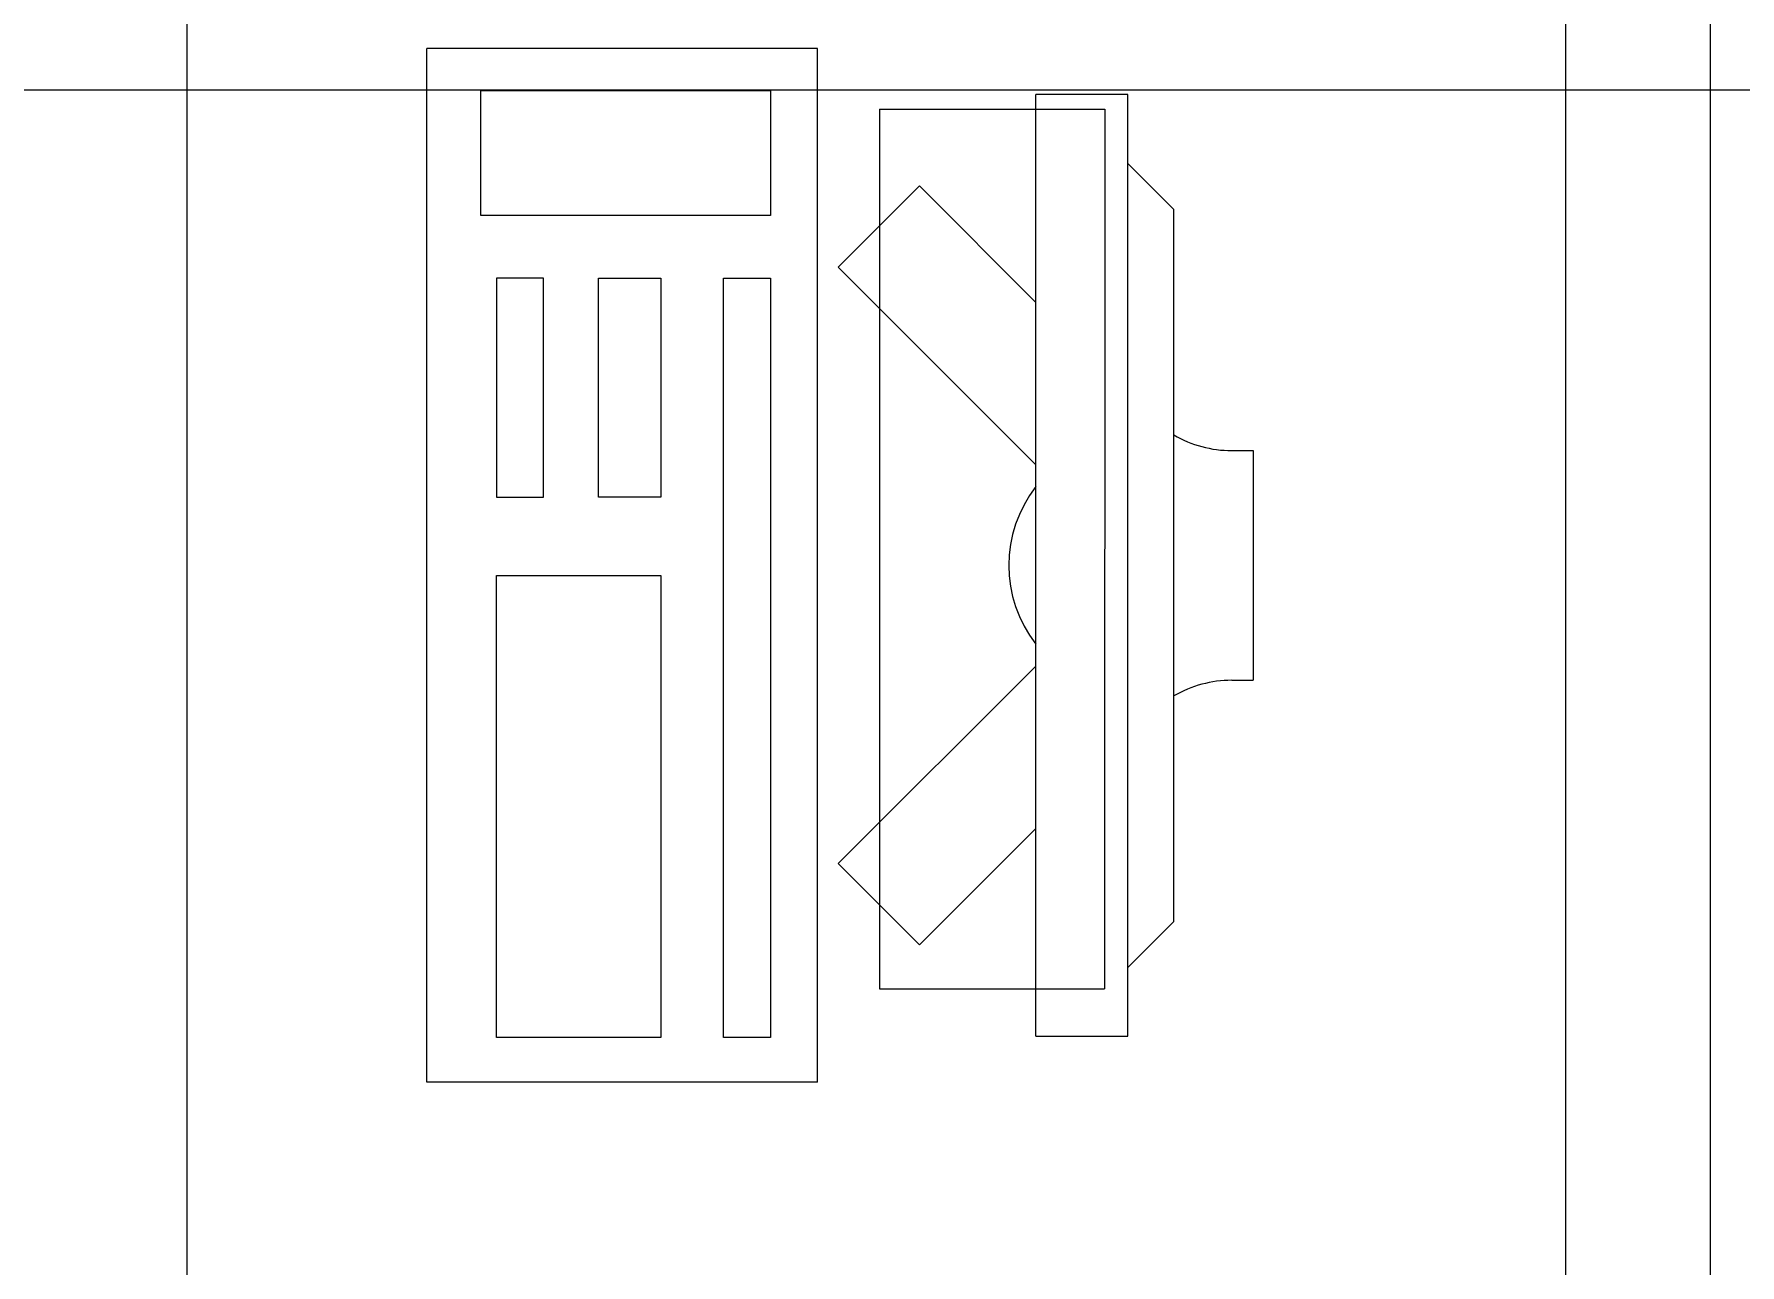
# Model space of a CAD drawing. Header units: inches. Extents: x -246178 to 57169, y -29325 to 19878.
# Drawn here: x 6533 to 7276, y -9512 to -8976 of the extents above; entities that cross this region are included whole.
import ezdxf
from ezdxf import colors
from ezdxf.entities.mleader import LeaderData, LeaderLine
from ezdxf.math import Vec2, Vec3

# ---------------------------------------------------------------- set-up
doc = ezdxf.new("R2010")
doc.units = ezdxf.units.IN
doc.header["$LTSCALE"] = 25
doc.header["$MEASUREMENT"] = 0
doc.linetypes.add('DASHDOT', pattern=[25.4, 12.7, -6.35, 0, -6.35])
doc.layers.get('0').update_dxf_attribs({"color": 8})
for name, color, linetype, lineweight in [('00-Ground Floor$0$Frame', 252, 'Continuous', 9), ('00-Ground Floor$0$LOADING', 253, 'Continuous', 5), ('E-LITE-CLNG-CNDT', 6, 'DASHDOT', 35), ('T-DATA-TEXT @ 100', 2, 'Continuous', 25)]:
    doc.layers.add(name, color=color, linetype=linetype, lineweight=lineweight)
doc.styles.add('DC_Elc_Romans', font='elc_romans.shx', dxfattribs={"width": 0.7})

# ---------------------------------------------------------------- blocks, each defined once
blk = doc.blocks.new('00-Ground Floor$0$ITCWLS1-P')
at = {"layer": '00-Ground Floor$0$LOADING'}
for p, q in [((-0.17, 0.45), (-0.17, 0)), ((-0.17, 0.45), (0, 0.45)), ((0, 0.45), (0, 0)), ((-0.26509, 0.43, 0), (-0.30509, 0.43, 0)), ((-0.30509, 0.43, 0), (-0.30509, 0.02, 0)), ((-0.26509, 0.43, 0), (-0.26509, 0.02, 0)), ((-0.14957, 0.43047), (-0.12914, 0.43047)), ((-0.12914, 0.43047), (-0.12914, 0.40893)), ((-0.197, 0.40939), (-0.295, 0.40939)), ((-0.295, 0.02639), (-0.295, 0.40939)), ((-0.197, 0.02639), (-0.197, 0.40939)), ((-0.32509, 0.38, 0), (-0.30509, 0.4, 0)), ((-0.32509, 0.38, 0), (-0.32509, 0.07, 0)), ((-0.35032, 0.275), (-0.35961, 0.275)), ((-0.35961, 0.175), (-0.35961, 0.275)), ((-0.35032, 0.175), (-0.35961, 0.175)), ((-0.32509, 0.07, 0), (-0.30509, 0.05, 0)), ((-0.197, 0.02639), (-0.295, 0.02639)), ((-0.30509, 0.02, 0), (-0.26509, 0.02, 0)), ((-0.17, 0), (0, 0))]:
    blk.add_line(p, q, dxfattribs=at)
at = {"layer": '00-Ground Floor$0$LOADING', "extrusion": (2.48281e-10, 3.18408e-10, -1)}
for p, q in [((-0.26509, 0.33952), (-0.21443, 0.39019)), ((-0.17907, 0.35483), (-0.21443, 0.39019)), ((-0.26509, 0.26881), (-0.17907, 0.35483))]:
    blk.add_line(p, q, dxfattribs=at)
at = {"layer": '00-Ground Floor$0$LOADING', "extrusion": (2.48281e-10, -3.18408e-10, -1)}
for p, q in [((-0.26509, 0.18119), (-0.17907, 0.09517)), ((-0.26509, 0.11048), (-0.21443, 0.05981)), ((-0.17907, 0.09517), (-0.21443, 0.05981))]:
    blk.add_line(p, q, dxfattribs=at)
at = {"layer": '00-Ground Floor$0$LOADING'}
for points in [[(-0.12914, 0.40893), (-0.12914, 0.09996), (-0.14957, 0.09996), (-0.14957, 0.43047)], [(-0.14957, 0.09997), (-0.14957, 0.09997), (-0.14957, 0.09997), (-0.14957, 0.09997), (-0.14957, 0.09997), (-0.14957, 0.09997), (-0.14957, 0.09997), (-0.14957, 0.09997), (-0.14957, 0.09997)], [(-0.14957, 0.09997), (-0.14957, 0.09997), (-0.14957, 0.09997), (-0.14957, 0.09997), (-0.14957, 0.09997), (-0.14957, 0.09997), (-0.14957, 0.09997), (-0.14957, 0.09997), (-0.14957, 0.09997), (-0.14957, 0.09997), (-0.14957, 0.09997), (-0.14957, 0.09997), (-0.14957, 0.09997), (-0.14957, 0.09997), (-0.14957, 0.09997), (-0.14957, 0.09997), (-0.14957, 0.09997), (-0.14957, 0.09997)], [(-0.14957, 0.09996), (-0.14957, 0.09996), (-0.14957, 0.09996), (-0.14957, 0.09996), (-0.14957, 0.09996), (-0.14957, 0.09996), (-0.14957, 0.09996), (-0.14957, 0.09996), (-0.14957, 0.09996), (-0.14957, 0.09996)], [(-0.14957, 0.09996), (-0.14957, 0.09996), (-0.14957, 0.09996), (-0.14957, 0.09996), (-0.14957, 0.09996), (-0.14957, 0.09996), (-0.14957, 0.09996)], [(-0.14957, 0.09997), (-0.14957, 0.09997), (-0.14957, 0.09997), (-0.14957, 0.09997), (-0.14957, 0.09997), (-0.14957, 0.09997), (-0.14957, 0.09997), (-0.14957, 0.09997), (-0.14957, 0.09997), (-0.14957, 0.09997)], [(-0.14957, 0.09997), (-0.14957, 0.09997), (-0.14957, 0.09997), (-0.14957, 0.09997), (-0.14957, 0.09997), (-0.14957, 0.09997), (-0.14957, 0.09997), (-0.14957, 0.09997), (-0.14957, 0.09997), (-0.14957, 0.09997), (-0.14957, 0.09997), (-0.14957, 0.09997), (-0.14957, 0.09997), (-0.14957, 0.09997), (-0.14957, 0.09997)], [(-0.14957, 0.09997), (-0.14957, 0.09997), (-0.14957, 0.09997), (-0.14957, 0.09997), (-0.14957, 0.09997), (-0.14957, 0.09997), (-0.14957, 0.09997), (-0.14957, 0.09997), (-0.14957, 0.09997), (-0.14957, 0.09997)], [(-0.14957, 0.09997), (-0.14957, 0.09997), (-0.14957, 0.09997), (-0.14957, 0.09997), (-0.14957, 0.09997), (-0.14957, 0.09997), (-0.14957, 0.09997), (-0.14957, 0.09997), (-0.14957, 0.09997), (-0.14957, 0.09997)], [(-0.14957, 0.09996), (-0.14957, 0.09996), (-0.14957, 0.09996), (-0.14957, 0.09996), (-0.14957, 0.09996), (-0.14957, 0.09996), (-0.14957, 0.09996), (-0.14957, 0.09996), (-0.14957, 0.09996), (-0.14957, 0.09996), (-0.14957, 0.09996), (-0.14957, 0.09996), (-0.14957, 0.09996), (-0.14957, 0.09996), (-0.14957, 0.09996), (-0.14957, 0.09996), (-0.14957, 0.09996), (-0.14957, 0.09996), (-0.14957, 0.09997), (-0.14957, 0.09997), (-0.14957, 0.09997), (-0.14957, 0.09997), (-0.14957, 0.09997), (-0.14957, 0.09997), (-0.14957, 0.09997), (-0.14957, 0.09997), (-0.14957, 0.09997), (-0.14957, 0.09997), (-0.14957, 0.09997), (-0.14957, 0.09997), (-0.14957, 0.09997), (-0.14957, 0.09997), (-0.14956, 0.09997), (-0.14956, 0.09997), (-0.14956, 0.09997), (-0.14956, 0.09996), (-0.14956, 0.09996), (-0.14956, 0.09996), (-0.14956, 0.09996), (-0.14956, 0.09996), (-0.14956, 0.09996), (-0.14956, 0.09996), (-0.14956, 0.09996), (-0.14956, 0.09996), (-0.14956, 0.09996), (-0.14956, 0.09996), (-0.14956, 0.09996), (-0.14956, 0.09996), (-0.14957, 0.09996), (-0.14957, 0.09996), (-0.14957, 0.09996), (-0.14957, 0.09996), (-0.14957, 0.09996), (-0.14957, 0.09996)], [(-0.14957, 0.09996), (-0.14957, 0.09996), (-0.14957, 0.09996), (-0.14957, 0.09996), (-0.14957, 0.09996), (-0.14957, 0.09996), (-0.14957, 0.09996), (-0.14957, 0.09996), (-0.14957, 0.09996), (-0.14957, 0.09996), (-0.14957, 0.09997), (-0.14957, 0.09997), (-0.14957, 0.09997), (-0.14957, 0.09996), (-0.14957, 0.09996), (-0.14957, 0.09996), (-0.14957, 0.09996), (-0.14957, 0.09996), (-0.14957, 0.09996), (-0.14957, 0.09997), (-0.14957, 0.09997), (-0.14957, 0.09997), (-0.14957, 0.09997), (-0.14957, 0.09997), (-0.14957, 0.09997), (-0.14957, 0.09997), (-0.14957, 0.09997), (-0.14957, 0.09997), (-0.14957, 0.09997), (-0.14957, 0.09997), (-0.14957, 0.09997), (-0.14957, 0.09997), (-0.14957, 0.09997), (-0.14957, 0.09997), (-0.14957, 0.09997), (-0.14957, 0.09997), (-0.14957, 0.09997), (-0.14957, 0.09997), (-0.14957, 0.09997), (-0.14957, 0.09997), (-0.14957, 0.09997), (-0.14957, 0.09997), (-0.14957, 0.09997), (-0.14957, 0.09997), (-0.14957, 0.09997), (-0.14957, 0.09997), (-0.14957, 0.09997), (-0.14957, 0.09997), (-0.14957, 0.09997), (-0.14957, 0.09997), (-0.14957, 0.09997), (-0.14957, 0.09997), (-0.14957, 0.09997), (-0.14957, 0.09997), (-0.14957, 0.09997), (-0.14957, 0.09997), (-0.14957, 0.09997), (-0.14957, 0.09997), (-0.14957, 0.09997), (-0.14957, 0.09997), (-0.14957, 0.09997), (-0.14957, 0.09997), (-0.14957, 0.09997), (-0.14957, 0.09997), (-0.14957, 0.09997), (-0.14957, 0.09997), (-0.14957, 0.09997), (-0.14957, 0.09997), (-0.14957, 0.09997), (-0.14957, 0.09997), (-0.14957, 0.09997), (-0.14957, 0.09997), (-0.14957, 0.09997), (-0.14957, 0.09997), (-0.14957, 0.09997), (-0.14957, 0.09997), (-0.14957, 0.09997), (-0.14957, 0.09997), (-0.14957, 0.09997), (-0.14957, 0.09997), (-0.14956, 0.09997), (-0.14957, 0.09997), (-0.14957, 0.09997), (-0.14957, 0.09997), (-0.14957, 0.09997), (-0.14956, 0.09997), (-0.14957, 0.09997), (-0.14957, 0.09997), (-0.14957, 0.09997), (-0.14957, 0.09997), (-0.14957, 0.09997), (-0.14957, 0.09997), (-0.14957, 0.09997), (-0.14957, 0.09997), (-0.14957, 0.09997), (-0.14957, 0.09997), (-0.14956, 0.09997), (-0.14957, 0.09996), (-0.14957, 0.09996), (-0.14957, 0.09996), (-0.14956, 0.09996), (-0.14957, 0.09996), (-0.14957, 0.09996), (-0.14957, 0.09996), (-0.14957, 0.09996), (-0.14957, 0.09996), (-0.14957, 0.09996), (-0.14957, 0.09996), (-0.14957, 0.09996), (-0.14957, 0.09996), (-0.14957, 0.09996)], [(-0.14957, 0.09996), (-0.14957, 0.09996), (-0.14957, 0.09996), (-0.14957, 0.09996), (-0.14957, 0.09996), (-0.14957, 0.09996), (-0.14957, 0.09996), (-0.14957, 0.09996)], [(-0.14957, 0.09996), (-0.14957, 0.09996), (-0.14957, 0.09996), (-0.14957, 0.09996), (-0.14957, 0.09996), (-0.14957, 0.09996), (-0.14957, 0.09996), (-0.14957, 0.09996), (-0.14957, 0.09996), (-0.14957, 0.09996), (-0.14957, 0.09996), (-0.14957, 0.09996), (-0.14957, 0.09996), (-0.14957, 0.09996), (-0.14957, 0.09996), (-0.14957, 0.09996), (-0.14957, 0.09996), (-0.14957, 0.09996), (-0.14957, 0.09996), (-0.14957, 0.09996), (-0.14957, 0.09996), (-0.14957, 0.09996), (-0.14957, 0.09996), (-0.14957, 0.09996), (-0.14957, 0.09996), (-0.14957, 0.09996), (-0.14957, 0.09996), (-0.14957, 0.09996), (-0.14957, 0.09996), (-0.14957, 0.09996), (-0.14957, 0.09996), (-0.14957, 0.09996), (-0.14957, 0.09996), (-0.14957, 0.09996), (-0.14957, 0.09996), (-0.14957, 0.09996), (-0.14957, 0.09996), (-0.14957, 0.09996), (-0.14957, 0.09996), (-0.14957, 0.09996), (-0.14957, 0.09996), (-0.14957, 0.09996), (-0.14957, 0.09996), (-0.14957, 0.09996), (-0.14957, 0.09996), (-0.14957, 0.09996), (-0.14957, 0.09996), (-0.14957, 0.09996), (-0.14956, 0.09996), (-0.14956, 0.09996), (-0.14956, 0.09996), (-0.14956, 0.09996), (-0.14957, 0.09996), (-0.14957, 0.09996), (-0.14957, 0.09996), (-0.14957, 0.09996), (-0.14957, 0.09996), (-0.14957, 0.09996), (-0.14956, 0.09996), (-0.14957, 0.09996), (-0.14957, 0.09996), (-0.14957, 0.09996), (-0.14957, 0.09996), (-0.14957, 0.09996), (-0.14957, 0.09996), (-0.14957, 0.09996), (-0.14957, 0.09996), (-0.14957, 0.09996), (-0.14957, 0.09996), (-0.14956, 0.09996), (-0.14956, 0.09996), (-0.14957, 0.09996), (-0.14957, 0.09996), (-0.14957, 0.09996), (-0.14957, 0.09996), (-0.14957, 0.09996), (-0.14957, 0.09996), (-0.14957, 0.09996), (-0.14957, 0.09996), (-0.14957, 0.09996), (-0.14957, 0.09996), (-0.14957, 0.09996), (-0.14957, 0.09996), (-0.14957, 0.09996), (-0.14957, 0.09996), (-0.14957, 0.09996), (-0.14957, 0.09996), (-0.14957, 0.09996), (-0.14957, 0.09996)], [(-0.14957, 0.09996), (-0.14957, 0.09996), (-0.14957, 0.09996), (-0.14957, 0.09996), (-0.14957, 0.09996), (-0.14957, 0.09996), (-0.14957, 0.09996), (-0.14957, 0.09996), (-0.14957, 0.09996), (-0.14957, 0.09996), (-0.14957, 0.09996), (-0.14957, 0.09996)], [(-0.14957, 0.09996), (-0.14957, 0.09996), (-0.14956, 0.09996), (-0.14956, 0.09996), (-0.14956, 0.09996), (-0.14956, 0.09996), (-0.14957, 0.09996)], [(-0.14957, 0.09996), (-0.14957, 0.09996), (-0.14957, 0.09996), (-0.14957, 0.09996), (-0.14957, 0.09996), (-0.14957, 0.09996), (-0.14957, 0.09996), (-0.14957, 0.09996), (-0.14957, 0.09996), (-0.14956, 0.09996), (-0.14956, 0.09996), (-0.14956, 0.09996), (-0.14956, 0.09996), (-0.14956, 0.09996), (-0.14956, 0.09996), (-0.14956, 0.09996), (-0.14957, 0.09996)]]:
    blk.add_lwpolyline(points, dxfattribs=at)
for points in [[(-0.1019, 0.43047), (-0.03039, 0.43047), (-0.03039, 0.22944), (-0.1019, 0.22944)], [(-0.1019, 0.19536), (-0.07466, 0.19536), (-0.07466, 0.09996), (-0.1019, 0.09996)], [(-0.03039, 0.19536), (-0.05082, 0.19536), (-0.05082, 0.09996), (-0.03039, 0.09996)], [(-0.14956, 0.09996), (-0.14956, 0.09996), (-0.14956, 0.09996), (-0.14956, 0.09996), (-0.14956, 0.09996), (-0.14956, 0.09996), (-0.14956, 0.09996), (-0.14956, 0.09996), (-0.14957, 0.09996), (-0.14957, 0.09996), (-0.14957, 0.09996), (-0.14957, 0.09996), (-0.14957, 0.09996), (-0.14957, 0.09996), (-0.14957, 0.09996), (-0.14957, 0.09996), (-0.14957, 0.09996), (-0.14957, 0.09996), (-0.14957, 0.09996), (-0.14957, 0.09996), (-0.14957, 0.09996), (-0.14957, 0.09996), (-0.14957, 0.09996), (-0.14957, 0.09996), (-0.14957, 0.09996), (-0.14957, 0.09996), (-0.14957, 0.09996), (-0.14957, 0.09996), (-0.14957, 0.09996), (-0.14957, 0.09996), (-0.14957, 0.09996), (-0.14957, 0.09996), (-0.14957, 0.09996), (-0.14957, 0.09996), (-0.14957, 0.09996), (-0.14957, 0.09996), (-0.14957, 0.09996), (-0.14957, 0.09996), (-0.14957, 0.09996), (-0.14957, 0.09996), (-0.14957, 0.09996), (-0.14957, 0.09996), (-0.14957, 0.09996), (-0.14957, 0.09996), (-0.14957, 0.09996), (-0.14957, 0.09996), (-0.14957, 0.09996), (-0.14957, 0.09996), (-0.14957, 0.09996), (-0.14957, 0.09996), (-0.14957, 0.09996), (-0.14957, 0.09996), (-0.14957, 0.09996), (-0.14957, 0.09996), (-0.14957, 0.09996), (-0.14957, 0.09996), (-0.14957, 0.09996), (-0.14956, 0.09996), (-0.14956, 0.09996), (-0.14956, 0.09996), (-0.14956, 0.09996), (-0.14956, 0.09996), (-0.14956, 0.09996), (-0.14956, 0.09996), (-0.14956, 0.09996), (-0.14956, 0.09996), (-0.14956, 0.09996), (-0.14956, 0.09996), (-0.14956, 0.09996), (-0.14956, 0.09996), (-0.14956, 0.09996), (-0.14956, 0.09996), (-0.14956, 0.09996), (-0.14956, 0.09996), (-0.14956, 0.09996), (-0.14956, 0.09996), (-0.14956, 0.09996), (-0.14956, 0.09996), (-0.14956, 0.09996), (-0.14956, 0.09996), (-0.14956, 0.09996), (-0.14956, 0.09996), (-0.14956, 0.09996), (-0.14956, 0.09996), (-0.14956, 0.09996), (-0.14956, 0.09996), (-0.14956, 0.09996), (-0.14956, 0.09996), (-0.14956, 0.09996), (-0.14957, 0.09996), (-0.14957, 0.09996), (-0.14957, 0.09996), (-0.14957, 0.09996), (-0.14957, 0.09996), (-0.14957, 0.09996), (-0.14957, 0.09996), (-0.14957, 0.09996), (-0.14957, 0.09996), (-0.14957, 0.09996), (-0.14957, 0.09996), (-0.14957, 0.09996), (-0.14957, 0.09996), (-0.14957, 0.09996), (-0.14957, 0.09996), (-0.14957, 0.09996), (-0.14957, 0.09996), (-0.14957, 0.09996), (-0.14957, 0.09996), (-0.14957, 0.09996), (-0.14957, 0.09996), (-0.14957, 0.09996), (-0.14957, 0.09996), (-0.14957, 0.09996), (-0.14957, 0.09996), (-0.14957, 0.09996), (-0.14957, 0.09996), (-0.14957, 0.09996), (-0.14957, 0.09996), (-0.14957, 0.09996), (-0.14957, 0.09996), (-0.14957, 0.09996), (-0.14957, 0.09996), (-0.14957, 0.09996), (-0.14957, 0.09996), (-0.14957, 0.09996), (-0.14957, 0.09996), (-0.14957, 0.09996), (-0.14957, 0.09996), (-0.14957, 0.09996), (-0.14957, 0.09996), (-0.14957, 0.09996), (-0.14957, 0.09996), (-0.14957, 0.09996), (-0.14957, 0.09996), (-0.14957, 0.09996), (-0.14957, 0.09996), (-0.14957, 0.09996), (-0.14957, 0.09996), (-0.14957, 0.09996), (-0.14957, 0.09996), (-0.14957, 0.09996), (-0.14957, 0.09996), (-0.14957, 0.09996), (-0.14957, 0.09996), (-0.14957, 0.09996), (-0.14957, 0.09996), (-0.14957, 0.09996), (-0.14957, 0.09996), (-0.14957, 0.09996), (-0.14957, 0.09996), (-0.14957, 0.09996), (-0.14957, 0.09996), (-0.14957, 0.09996), (-0.14957, 0.09996), (-0.14956, 0.09996), (-0.14956, 0.09996), (-0.14956, 0.09996), (-0.14956, 0.09996), (-0.14956, 0.09996), (-0.14956, 0.09996), (-0.14956, 0.09996), (-0.14956, 0.09996), (-0.14956, 0.09996), (-0.14956, 0.09996), (-0.14956, 0.09996), (-0.14956, 0.09996), (-0.14956, 0.09996), (-0.14956, 0.09996), (-0.14956, 0.09996), (-0.14956, 0.09996), (-0.14956, 0.09996), (-0.14956, 0.09996), (-0.14956, 0.09996), (-0.14956, 0.09996), (-0.14956, 0.09996), (-0.14956, 0.09996), (-0.14956, 0.09996), (-0.14956, 0.09996), (-0.14956, 0.09996), (-0.14956, 0.09996), (-0.14956, 0.09996), (-0.14956, 0.09996), (-0.14956, 0.09996), (-0.14956, 0.09996), (-0.14956, 0.09996), (-0.14956, 0.09996), (-0.14956, 0.09996), (-0.14956, 0.09996), (-0.14956, 0.09996), (-0.14956, 0.09996), (-0.14956, 0.09996), (-0.14956, 0.09996), (-0.14956, 0.09996), (-0.14956, 0.09996), (-0.14956, 0.09996), (-0.14956, 0.09996), (-0.14956, 0.09996), (-0.14956, 0.09996), (-0.14956, 0.09996), (-0.14956, 0.09996), (-0.14956, 0.09996), (-0.14957, 0.09996), (-0.14957, 0.09996), (-0.14957, 0.09996), (-0.14957, 0.09996), (-0.14957, 0.09996), (-0.14957, 0.09996), (-0.14957, 0.09996), (-0.14957, 0.09996), (-0.14957, 0.09996), (-0.14957, 0.09996), (-0.14957, 0.09996), (-0.14957, 0.09996), (-0.14957, 0.09996), (-0.14957, 0.09996), (-0.14957, 0.09996), (-0.14957, 0.09996), (-0.14957, 0.09996), (-0.14957, 0.09996), (-0.14957, 0.09996), (-0.14957, 0.09996), (-0.14957, 0.09996), (-0.14957, 0.09996), (-0.14957, 0.09996), (-0.14957, 0.09996), (-0.14957, 0.09996), (-0.14957, 0.09996), (-0.14957, 0.09996), (-0.14957, 0.09996), (-0.14957, 0.09996), (-0.14957, 0.09996), (-0.14957, 0.09996), (-0.14957, 0.09996), (-0.14957, 0.09996), (-0.14957, 0.09996), (-0.14956, 0.09996), (-0.14956, 0.09996), (-0.14956, 0.09996), (-0.14956, 0.09996), (-0.14956, 0.09996), (-0.14956, 0.09996), (-0.14956, 0.09996), (-0.14956, 0.09996), (-0.14956, 0.09996), (-0.14956, 0.09996), (-0.14956, 0.09996), (-0.14956, 0.09996), (-0.14956, 0.09996), (-0.14956, 0.09996), (-0.14956, 0.09996), (-0.14956, 0.09996), (-0.14956, 0.09996), (-0.14956, 0.09996), (-0.14956, 0.09996), (-0.14956, 0.09996), (-0.14956, 0.09996), (-0.14956, 0.09996), (-0.14956, 0.09996), (-0.14956, 0.09996), (-0.14956, 0.09996), (-0.14956, 0.09996), (-0.14956, 0.09996), (-0.14956, 0.09996), (-0.14956, 0.09996), (-0.14956, 0.09996), (-0.14956, 0.09996), (-0.14956, 0.09996), (-0.14956, 0.09996), (-0.14956, 0.09996), (-0.14956, 0.09996), (-0.14956, 0.09996), (-0.14956, 0.09996), (-0.14956, 0.09996), (-0.14956, 0.09996), (-0.14956, 0.09996), (-0.14956, 0.09996), (-0.14956, 0.09996)], [(-0.14957, 0.09996), (-0.14957, 0.09996), (-0.14957, 0.09996), (-0.14957, 0.09996), (-0.14957, 0.09996), (-0.14957, 0.09996), (-0.14957, 0.09996), (-0.14957, 0.09996), (-0.14957, 0.09996), (-0.14957, 0.09996), (-0.14957, 0.09996), (-0.14957, 0.09996), (-0.14957, 0.09996), (-0.14957, 0.09996), (-0.14957, 0.09996), (-0.14957, 0.09996), (-0.14957, 0.09996), (-0.14957, 0.09996), (-0.14957, 0.09996), (-0.14957, 0.09996), (-0.14957, 0.09996), (-0.14957, 0.09996), (-0.14957, 0.09996), (-0.14957, 0.09996), (-0.14957, 0.09996), (-0.14957, 0.09996), (-0.14957, 0.09996), (-0.14957, 0.09996), (-0.14957, 0.09996), (-0.14957, 0.09996), (-0.14957, 0.09996), (-0.14957, 0.09996), (-0.14957, 0.09996), (-0.14957, 0.09996), (-0.14957, 0.09996), (-0.14957, 0.09996), (-0.14957, 0.09996), (-0.14957, 0.09996), (-0.14957, 0.09996), (-0.14957, 0.09996), (-0.14957, 0.09996), (-0.14957, 0.09996), (-0.14957, 0.09996), (-0.14957, 0.09996), (-0.14957, 0.09996), (-0.14957, 0.09996), (-0.14957, 0.09996), (-0.14957, 0.09996), (-0.14957, 0.09996), (-0.14957, 0.09996), (-0.14957, 0.09996), (-0.14957, 0.09996), (-0.14957, 0.09996), (-0.14957, 0.09996), (-0.14957, 0.09996), (-0.14957, 0.09996), (-0.14957, 0.09996), (-0.14957, 0.09996), (-0.14957, 0.09996), (-0.14957, 0.09996), (-0.14957, 0.09996), (-0.14957, 0.09996), (-0.14957, 0.09996), (-0.14957, 0.09996), (-0.14957, 0.09996), (-0.14957, 0.09996), (-0.14957, 0.09996), (-0.14957, 0.09996), (-0.14957, 0.09996), (-0.14957, 0.09996), (-0.14957, 0.09996), (-0.14957, 0.09996), (-0.14957, 0.09996), (-0.14957, 0.09996), (-0.14957, 0.09996), (-0.14957, 0.09996), (-0.14957, 0.09996), (-0.14957, 0.09996), (-0.14957, 0.09996), (-0.14957, 0.09996), (-0.14957, 0.09996), (-0.14957, 0.09996), (-0.14957, 0.09996), (-0.14957, 0.09996), (-0.14957, 0.09996), (-0.14957, 0.09996), (-0.14957, 0.09996), (-0.14957, 0.09996), (-0.14957, 0.09996), (-0.14957, 0.09996), (-0.14957, 0.09996), (-0.14957, 0.09996), (-0.14957, 0.09996), (-0.14957, 0.09996), (-0.14957, 0.09996), (-0.14957, 0.09996), (-0.14957, 0.09996), (-0.14957, 0.09996), (-0.14957, 0.09996), (-0.14957, 0.09996), (-0.14957, 0.09996), (-0.14957, 0.09996), (-0.14957, 0.09996), (-0.14957, 0.09996), (-0.14957, 0.09996), (-0.14957, 0.09996), (-0.14957, 0.09996), (-0.14957, 0.09996), (-0.14957, 0.09996), (-0.14957, 0.09996), (-0.14957, 0.09996), (-0.14957, 0.09996), (-0.14957, 0.09996), (-0.14957, 0.09996), (-0.14957, 0.09996), (-0.14957, 0.09996), (-0.14957, 0.09996), (-0.14957, 0.09996), (-0.14957, 0.09996), (-0.14957, 0.09996), (-0.14957, 0.09996), (-0.14957, 0.09996), (-0.14957, 0.09996), (-0.14957, 0.09996), (-0.14957, 0.09996), (-0.14957, 0.09996), (-0.14957, 0.09996), (-0.14957, 0.09996), (-0.14957, 0.09996), (-0.14957, 0.09996), (-0.14957, 0.09996), (-0.14957, 0.09996), (-0.14957, 0.09996), (-0.14957, 0.09996), (-0.14957, 0.09996), (-0.14957, 0.09996), (-0.14957, 0.09996), (-0.14957, 0.09996), (-0.14957, 0.09996), (-0.14957, 0.09996), (-0.14957, 0.09996), (-0.14957, 0.09996), (-0.14957, 0.09996), (-0.14957, 0.09996), (-0.14957, 0.09996), (-0.14957, 0.09996), (-0.14957, 0.09996), (-0.14957, 0.09996), (-0.14957, 0.09996), (-0.14957, 0.09996), (-0.14957, 0.09996), (-0.14957, 0.09996), (-0.14957, 0.09996), (-0.14957, 0.09996), (-0.14957, 0.09996), (-0.14957, 0.09996), (-0.14957, 0.09996), (-0.14957, 0.09996), (-0.14957, 0.09996), (-0.14957, 0.09996), (-0.14957, 0.09996), (-0.14957, 0.09996), (-0.14957, 0.09996), (-0.14957, 0.09996), (-0.14957, 0.09996), (-0.14957, 0.09996), (-0.14957, 0.09996), (-0.14957, 0.09996), (-0.14957, 0.09996), (-0.14957, 0.09996), (-0.14957, 0.09996), (-0.14957, 0.09996), (-0.14957, 0.09996), (-0.14957, 0.09996), (-0.14957, 0.09996), (-0.14957, 0.09996), (-0.14957, 0.09996), (-0.14957, 0.09996), (-0.14957, 0.09996), (-0.14957, 0.09996), (-0.14957, 0.09996), (-0.14957, 0.09996), (-0.14957, 0.09996), (-0.14957, 0.09996), (-0.14957, 0.09996), (-0.14957, 0.09996), (-0.14957, 0.09996), (-0.14957, 0.09996), (-0.14957, 0.09996), (-0.14957, 0.09996), (-0.14957, 0.09996), (-0.14957, 0.09996), (-0.14957, 0.09996), (-0.14957, 0.09996), (-0.14957, 0.09996), (-0.14957, 0.09996), (-0.14957, 0.09996), (-0.14957, 0.09996), (-0.14957, 0.09996), (-0.14957, 0.09996), (-0.14957, 0.09996), (-0.14957, 0.09996), (-0.14957, 0.09996), (-0.14957, 0.09996), (-0.14957, 0.09996), (-0.14957, 0.09996), (-0.14957, 0.09996), (-0.14957, 0.09996), (-0.14957, 0.09996), (-0.14957, 0.09996), (-0.14957, 0.09996), (-0.14957, 0.09996), (-0.14957, 0.09996), (-0.14957, 0.09996)], [(-0.14957, 0.09996), (-0.14957, 0.09996), (-0.14957, 0.09996), (-0.14957, 0.09996), (-0.14957, 0.09996), (-0.14957, 0.09996), (-0.14957, 0.09996), (-0.14957, 0.09996), (-0.14957, 0.09996), (-0.14957, 0.09996), (-0.14957, 0.09996), (-0.14957, 0.09996), (-0.14957, 0.09996), (-0.14957, 0.09996), (-0.14957, 0.09996), (-0.14957, 0.09996), (-0.14957, 0.09996), (-0.14957, 0.09996), (-0.14957, 0.09996), (-0.14957, 0.09996), (-0.14957, 0.09996), (-0.14957, 0.09996), (-0.14957, 0.09996), (-0.14957, 0.09996), (-0.14957, 0.09996), (-0.14957, 0.09996), (-0.14957, 0.09996), (-0.14957, 0.09996), (-0.14957, 0.09996), (-0.14957, 0.09996), (-0.14957, 0.09996), (-0.14957, 0.09996), (-0.14957, 0.09996), (-0.14957, 0.09996), (-0.14957, 0.09996), (-0.14957, 0.09996), (-0.14957, 0.09996), (-0.14957, 0.09996), (-0.14957, 0.09996), (-0.14957, 0.09996), (-0.14957, 0.09996), (-0.14957, 0.09996), (-0.14957, 0.09996), (-0.14957, 0.09996), (-0.14957, 0.09996), (-0.14957, 0.09996), (-0.14957, 0.09996), (-0.14957, 0.09996), (-0.14957, 0.09996), (-0.14957, 0.09996), (-0.14957, 0.09996), (-0.14957, 0.09996), (-0.14957, 0.09996), (-0.14957, 0.09996), (-0.14957, 0.09996), (-0.14957, 0.09996), (-0.14957, 0.09996), (-0.14957, 0.09996), (-0.14957, 0.09996), (-0.14957, 0.09996), (-0.14957, 0.09996), (-0.14957, 0.09996), (-0.14957, 0.09996), (-0.14957, 0.09996), (-0.14957, 0.09996), (-0.14957, 0.09996), (-0.14957, 0.09996), (-0.14957, 0.09996), (-0.14957, 0.09996), (-0.14957, 0.09996), (-0.14957, 0.09996), (-0.14957, 0.09996), (-0.14957, 0.09996), (-0.14957, 0.09996), (-0.14957, 0.09996), (-0.14957, 0.09996), (-0.14957, 0.09996), (-0.14957, 0.09996), (-0.14957, 0.09996), (-0.14957, 0.09996), (-0.14957, 0.09996), (-0.14957, 0.09996), (-0.14957, 0.09996), (-0.14957, 0.09996), (-0.14957, 0.09996), (-0.14957, 0.09996), (-0.14957, 0.09996), (-0.14957, 0.09996), (-0.14957, 0.09996), (-0.14957, 0.09996), (-0.14957, 0.09996), (-0.14957, 0.09996), (-0.14957, 0.09996), (-0.14957, 0.09996), (-0.14957, 0.09996), (-0.14957, 0.09996), (-0.14957, 0.09996), (-0.14957, 0.09996), (-0.14957, 0.09996), (-0.14957, 0.09996), (-0.14957, 0.09996), (-0.14957, 0.09996), (-0.14957, 0.09996), (-0.14957, 0.09996), (-0.14957, 0.09996), (-0.14957, 0.09996), (-0.14957, 0.09996), (-0.14957, 0.09996), (-0.14957, 0.09996), (-0.14957, 0.09996), (-0.14957, 0.09996), (-0.14957, 0.09996), (-0.14957, 0.09996), (-0.14957, 0.09996), (-0.14957, 0.09996), (-0.14957, 0.09996), (-0.14957, 0.09996), (-0.14957, 0.09996), (-0.14957, 0.09996), (-0.14957, 0.09996), (-0.14957, 0.09996), (-0.14957, 0.09996), (-0.14957, 0.09996), (-0.14957, 0.09996), (-0.14957, 0.09996), (-0.14957, 0.09996), (-0.14957, 0.09996), (-0.14957, 0.09996), (-0.14957, 0.09996), (-0.14957, 0.09996), (-0.14957, 0.09996), (-0.14957, 0.09996), (-0.14957, 0.09996), (-0.14957, 0.09996), (-0.14957, 0.09996), (-0.14957, 0.09996), (-0.14957, 0.09996), (-0.14957, 0.09996), (-0.14957, 0.09996), (-0.14957, 0.09996), (-0.14957, 0.09996), (-0.14957, 0.09996), (-0.14957, 0.09996), (-0.14957, 0.09996), (-0.14957, 0.09996), (-0.14957, 0.09996), (-0.14957, 0.09996), (-0.14957, 0.09996), (-0.14957, 0.09996), (-0.14957, 0.09996), (-0.14957, 0.09996), (-0.14957, 0.09996), (-0.14957, 0.09996), (-0.14957, 0.09996), (-0.14957, 0.09996), (-0.14957, 0.09996), (-0.14957, 0.09996), (-0.14957, 0.09996), (-0.14957, 0.09996), (-0.14957, 0.09996), (-0.14957, 0.09996), (-0.14957, 0.09996), (-0.14957, 0.09996), (-0.14957, 0.09996), (-0.14957, 0.09996), (-0.14957, 0.09996), (-0.14957, 0.09996), (-0.14957, 0.09996), (-0.14957, 0.09996), (-0.14957, 0.09996), (-0.14957, 0.09996), (-0.14957, 0.09996), (-0.14957, 0.09996), (-0.14957, 0.09996), (-0.14957, 0.09996), (-0.14957, 0.09996), (-0.14957, 0.09996), (-0.14957, 0.09996), (-0.14957, 0.09996), (-0.14957, 0.09996), (-0.14957, 0.09996), (-0.14957, 0.09996), (-0.14957, 0.09996), (-0.14957, 0.09996), (-0.14957, 0.09996), (-0.14957, 0.09996), (-0.14957, 0.09996), (-0.14957, 0.09996), (-0.14957, 0.09996), (-0.14957, 0.09996), (-0.14957, 0.09996), (-0.14957, 0.09996), (-0.14957, 0.09996), (-0.14957, 0.09996), (-0.14957, 0.09996), (-0.14957, 0.09996), (-0.14957, 0.09996), (-0.14957, 0.09996), (-0.14957, 0.09996), (-0.14957, 0.09996), (-0.14957, 0.09996), (-0.14957, 0.09996), (-0.14957, 0.09996), (-0.14957, 0.09996), (-0.14957, 0.09996), (-0.14957, 0.09996), (-0.14957, 0.09996), (-0.14957, 0.09996), (-0.14957, 0.09996), (-0.14957, 0.09996), (-0.14957, 0.09996), (-0.14957, 0.09996), (-0.14957, 0.09996), (-0.14957, 0.09996), (-0.14957, 0.09996), (-0.14957, 0.09996), (-0.14957, 0.09996), (-0.14957, 0.09996), (-0.14957, 0.09996)], [(-0.14957, 0.0727), (-0.02358, 0.0727), (-0.02358, 0.01818), (-0.14957, 0.01818)]]:
    blk.add_lwpolyline(points, close=True, dxfattribs=at)
for centre, radius, start, end in [((-0.35032, 0.325), 0.05, 270, 300.30934), ((-0.3089, 0.225), 0.05564, 321.94311, 38.05689), ((-0.35032, 0.125), 0.05, 59.69066, 90)]:
    blk.add_arc(centre, radius, start, end, dxfattribs=at)
blk = doc.blocks.new('00-Ground Floor$0$GF21043-P')
at = {"color": 0}
blk.add_line((0.8, 0.75), (-0.8, 0.75), dxfattribs=at)
blk = doc.blocks.new('00-Ground Floor$0$A$C3A3B3723')
at = {"color": 254, "linetype": 'Continuous'}
for p, q in [((6600, -10017.43), (6600, -6347.43)), ((7200, -10017.43), (7200, -6347.43)), ((5457.93, -9000), (9097.93, -9000))]:
    blk.add_line(p, q, dxfattribs=at)
blk = doc.blocks.new('00-Ground Floor$0$A$Ce9e1c4c3')
at = {"layer": '00-Ground Floor$0$Frame'}
blk.add_blockref('00-Ground Floor$0$A$C3A3B3723', (-100000, 0), dxfattribs=at)
blk = doc.blocks.new('00-Ground Floor')
at = {"color": 254}
blk.add_blockref('00-Ground Floor$0$A$Ce9e1c4c3', (100000, 0), dxfattribs=at)
at = {"layer": '00-Ground Floor$0$LOADING', "extrusion": (1.19929e-18, -8.17187e-07, 1), "xscale": 1000.000000000002, "yscale": 1000.000000000002, "zscale": 1000.000000000002, "rotation": 270}
blk.add_blockref('00-Ground Floor$0$GF21043-P', (6512.93, -9192.43, 0.01), dxfattribs=at)
at = {"layer": '00-Ground Floor$0$LOADING', "extrusion": (2.20203e-06, -2.34751e-05, 1), "xscale": 1000.000000000001, "yscale": 1000.000000000001, "zscale": 1000.000000000001, "rotation": 179.9985892363079}
blk.add_blockref('00-Ground Floor$0$ITCWLS1-P', (6704.31, -8982.05, 0.23), dxfattribs=at)

msp = doc.modelspace()

# ---------------------------------------------------------------- block references
at = {"layer": 'E-LITE-CLNG-CNDT'}
msp.add_blockref('00-Ground Floor', (0, 0), dxfattribs=at)

# ---------------------------------------------------------------- leaders
at = {"layer": 'T-DATA-TEXT @ 100'}
ml = msp.add_multileader_mtext('Standard', dxfattribs=at)
ml.set_content('FIRE ALARM CONTROL PANEL. INTERNAL\\PBATTERIES SHALL BE MAINTAINED OTHERWISE\\PTHE CONTROL PANEL SHALL BE SUPPLIED\\PBY A STANDALONE UPS (15MIN) WITH 1KVA. ', color=256, style='DC_Elc_Romans')
ml.set_leader_properties(color=45)
ml.build(insert=Vec2(0, 0))
ml.multileader.update_dxf_attribs({"dogleg_length": 2, "arrow_head_size": 200, "scale": 100})
ctx = ml.context
ctx.base_point, ctx.scale, ctx.char_height, ctx.arrow_head_size, ctx.landing_gap_size, ctx.plane_origin = Vec3(-1122.83, -6822.44, 0), 100, 200, 200, 200, Vec3(3949.6, 679.07, 0)
ctx.text_align_type = 2
notes = []
notes.append((ctx, [(1, (1, 1, 0), (4363.84, -6822.44, 0), (-1, 0), 200, [(0, [(7152.34, -4747.43, 0)], 0, [])])]))
ctx.mtext.insert, ctx.mtext.alignment, ctx.mtext.flow_direction = Vec3(3963.84, -6689.11, 0), 3, 5
for ctx, leaders in notes:
    for number, flags, end, landing, length, lines in leaders:
        leader = LeaderData()
        leader.index, (leader.has_last_leader_line, leader.has_dogleg_vector, leader.attachment_direction) = number, flags
        leader.last_leader_point, leader.dogleg_vector, leader.dogleg_length = Vec3(end), Vec3(landing), length
        for number, points, colour, breaks in lines:
            line = LeaderLine()
            line.index, line.vertices, line.color, line.breaks = number, Vec3.list(points), colors.encode_raw_color(colour), breaks
            leader.lines.append(line)
        ctx.leaders.append(leader)

doc.saveas('drawing.dxf')
